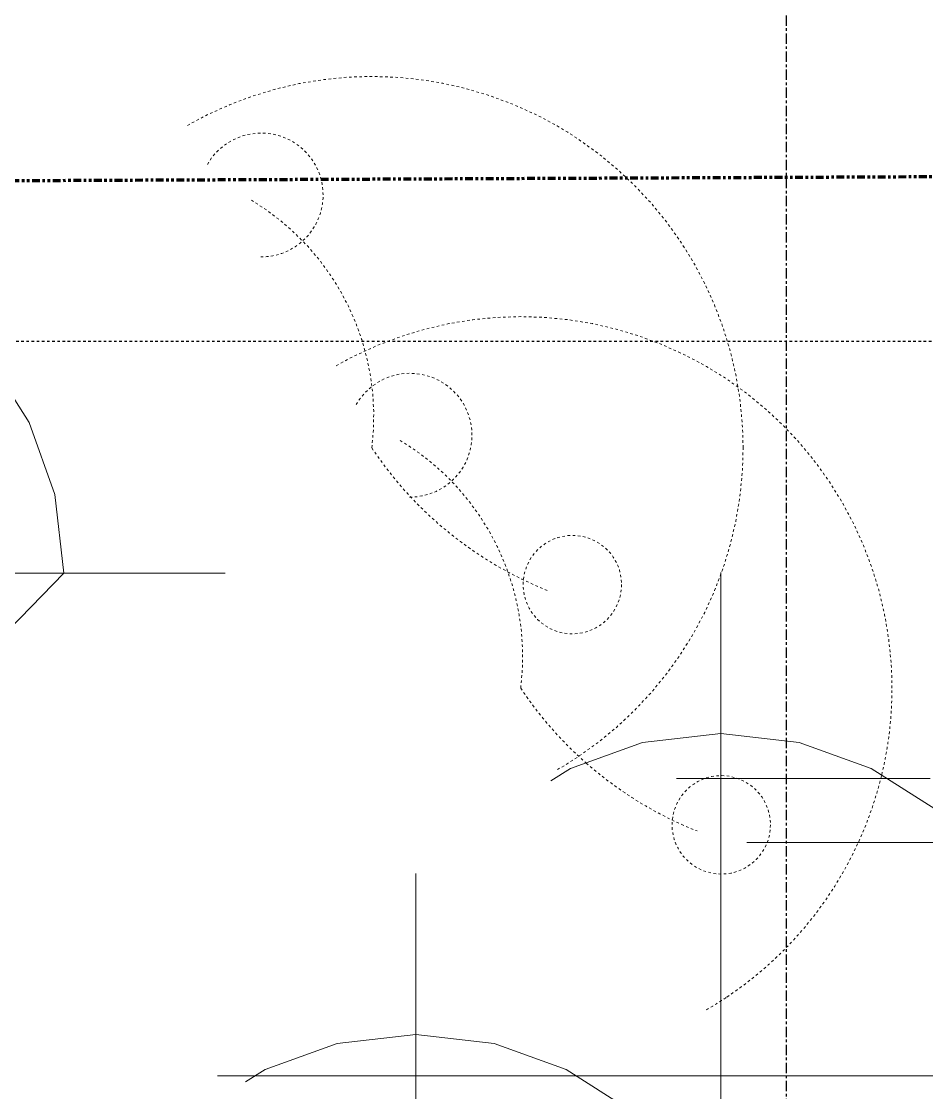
# Model space of a CAD drawing. Header units: inches. Extents: x 9391 to 11530, y 1186 to 2858.
# Drawn here: x 11243.1 to 11287, y 2662.3 to 2714.2 of the extents above; entities that cross this region are included whole.
import ezdxf

# ---------------------------------------------------------------- set-up
doc = ezdxf.new("R2010")
doc.units = ezdxf.units.IN
doc.header["$MEASUREMENT"] = 0
for name, pattern in [('Aligning Line 1_8_', [0.25, 0.125, -0.125]), ('Dash', [0.25, 0.125, -0.125]), ('Double Dash 3_8_', [1, 0.375, -0.125, 0.125, -0.125, 0.125, -0.125]), ('Grid Line 1_2_', [0.875, 0.5, -0.125, 0.125, -0.125])]:
    doc.linetypes.add(name, pattern=pattern)
for name, color, linetype, lineweight in [('A-DETL-GENF-1', 254, 'Continuous', 9), ('A-DETL-GENF-2', 253, 'Continuous', 9), ('A-DETL-GENF-3', 9, 'Continuous', 9), ('A-DETL-GENF-HDLN', 1, 'Dash', 9), ('C-PROP-LINE', 91, 'Double Dash 3_8_', 211), ('G-ANNO-SYMB', 111, 'Aligning Line 1_8_', 30), ('S-GRID-1', 1, 'Grid Line 1_2_', 30)]:
    doc.layers.add(name, color=color, linetype=linetype, lineweight=lineweight)

# ---------------------------------------------------------------- blocks, each defined once
blk = doc.blocks.new('lupin 26755 - lupin 26755-V103-FLOOR PLAN - ROOF')
at = {"layer": 'A-DETL-GENF-HDLN'}
blk.add_circle((9.724, -6.624), 2.385, dxfattribs=at)
for centre, radius, start, end in [((0, 0), 18, 0, 119.9912), ((-5.363, 12.255), 3, 0, 150.6146), ((-12.131, 1.52), 12.226, 352.8605, 59.0245), ((-5.363, 12.255), 3, 269.5185, 0), ((15.364, 10.234), 18.46, 213.6663, 228.6979), ((0, 0), 18, 346.5254, 0), ((15.364, 10.234), 18.46, 228.6979, 248.3337), ((0, 0), 18, 303.75, 346.5254), ((0, 0), 18, 299.9928, 303.7013)]:
    blk.add_arc(centre, radius, start, end, dxfattribs=at)
blk = doc.blocks.new('lupin 26755 - lupin 26755-V106-FLOOR PLAN - ROOF')
at = {"layer": 'A-DETL-GENF-HDLN'}
blk.add_circle((9.724, -6.624), 2.385, dxfattribs=at)
for centre, radius, start, end in [((0, 0), 18, 0, 120.147), ((-5.363, 12.255), 3, 0, 150.6145), ((-12.131, 1.52), 12.226, 352.8605, 59.0245), ((-5.363, 12.255), 3, 269.5186, 0), ((15.364, 10.234), 18.46, 213.6663, 248.3337), ((0, 0), 18, 299.9928, 0)]:
    blk.add_arc(centre, radius, start, end, dxfattribs=at)
blk = doc.blocks.new('magnolia 26756 - magnolia 26756-V109-FLOOR PLAN - ROOF')
at = {"layer": 'A-DETL-GENF-1'}
for p, q in [((0, 24.236), (0, 24.398)), ((0, 24.398), (0, 24.171)), ((0, 23.863), (0, 24.236)), ((0, 24.171), (0, 23.955)), ((0, 23.199), (0, 24.132)), ((0, 24.132), (0, 23.983)), ((0, 23.983), (0, 22.031)), ((0, 23.955), (0, 22.932)), ((0, 22.678), (0, 23.863)), ((0, 23.416), (0, 23.437)), ((0, 23.437), (0, 23.199)), ((0, 23.332), (0, 23.416)), ((0, 22.985), (0, 23.332)), ((0, 22.932), (0, 23.018)), ((0, 23.018), (0, 22.948)), ((0, 22.575), (0, 22.985)), ((0, 22.948), (0, 22.798)), ((0, 22.798), (0, 21.187)), ((0, 20.532), (0, 22.678)), ((0, 21.704), (0, 22.575)), ((0, 22.455), (0, 22.539)), ((0, 22.539), (0, 22.532)), ((0, 22.532), (0, 22.369)), ((0, 21.997), (0, 22.455)), ((0, 22.369), (0, 20.735)), ((0, 22.031), (0, 21.865)), ((0, 21.891), (0, 21.997)), ((0, 21.865), (0, 21.891)), ((0, 21), (0, 21.704)), ((0, 21.597), (0, 21.599)), ((0, 21.599), (0, 21.298)), ((0, 21.546), (0, 21.597)), ((0, 21.428), (0, 21.546)), ((0, 20.399), (0, 21.428)), ((0, 21.227), (0, 21.332)), ((0, 21.332), (0, 20.658)), ((0, 21.298), (0, 21.227)), ((0, 21.187), (0, 20.695)), ((0, 19.999), (0, 21.065)), ((0, 21.065), (0, 20.91)), ((0, 20.979), (0, 21.001)), ((0, 21.001), (0, 20.865)), ((0, 20.799), (0, 21)), ((0, 20.84), (0, 20.979)), ((0, 20.91), (0, 20.697)), ((0, 17.433), (0, 20.865)), ((0, 19.965), (0, 20.84)), ((0, 20.71), (0, 20.799)), ((0, 20.735), (0, 19.999)), ((0, 20.5), (0, 20.71)), ((0, 20.697), (0, 20.431)), ((0, 20.695), (0, 20.279)), ((0, 20.658), (0, 20.466)), ((0, 20.442), (0, 20.532)), ((0, 20.202), (0, 20.5)), ((0, 20.466), (0, 20.239)), ((0, 20.376), (0, 20.442)), ((0, 20.431), (0, 18.932)), ((0, 20.076), (0, 20.399)), ((0, 20.131), (0, 20.376)), ((0, 20.279), (0, 19.97)), ((0, 20.239), (0, 19.965)), ((0, 19.844), (0, 20.202)), ((0, 19.968), (0, 20.131)), ((0, 19.377), (0, 20.076)), ((0, 19.97), (0, 19.697)), ((0, 19.732), (0, 19.968)), ((0, 19.46), (0, 19.844)), ((0, 19.561), (0, 19.732)), ((0, 19.697), (0, 19.564)), ((0, 19.564), (0, 19.414)), ((0, 19.472), (0, 19.561)), ((0, 18.932), (0, 19.472)), ((0, 19.079), (0, 19.46)), ((0, 19.414), (0, 19.12)), ((0, 18.566), (0, 19.377)), ((0, 19.12), (0, 19.006)), ((0, 18.732), (0, 19.079)), ((0, 19.006), (0, 18.932)), ((0, 18.932), (0, 18.746)), ((0, 18.746), (0, 18.581)), ((0, 17.949), (0, 18.732)), ((0, 18.581), (0, 18.056)), ((0, 17.599), (0, 18.566)), ((0, 18.056), (0, 17.821)), ((0, 17.318), (0, 17.949)), ((0, 17.821), (0, 17.532)), ((0, 17.567), (0, 17.599)), ((0, 17.599), (0, 17.567)), ((0, 17.568), (0, 17.599)), ((0, 17.548), (0, 17.568)), ((0, 16.947), (0, 17.567)), ((0, 17.567), (0, 17.546)), ((0, 17.537), (0, 17.548)), ((0, 17.546), (0, 17.536)), ((0, 17.536), (0, 17.537)), ((0, 17.532), (0, 17.502)), ((0, 17.502), (0, 17.449)), ((0, 17.449), (0, 17.376)), ((0, 17.433), (0, 16.799)), ((0, 17.376), (0, 17.283)), ((0, 16.775), (0, 17.318)), ((0, 17.283), (0, 17.171)), ((0, 17.027), (0, 17.199)), ((0, 17.199), (0, 13.732)), ((0, 17.171), (0, 16.899)), ((0, 16.595), (0, 17.027)), ((0, 16.868), (0, 16.947)), ((0, 16.899), (0, 16.868)), ((0, 16.799), (0, 16.662)), ((0, 16.255), (0, 16.775)), ((0, 16.662), (0, 16.546)), ((0, 16.506), (0, 16.655)), ((0, 16.655), (0, 16.552)), ((-7.292, 14.902), (-3.801, 16.151)), ((-3.801, 16.151), (0, 16.589)), ((0, 16.538), (0, 16.595)), ((0, 16.589), (3.801, 16.151)), ((0, 16.552), (0, 16.538)), ((0, 16.546), (0, 16.462)), ((0, 16.431), (0, 16.506)), ((0, 16.462), (0, 16.42)), ((0, 16.42), (0, 16.431)), ((0, 15.695), (0, 16.255)), ((3.801, 16.151), (7.292, 14.902)), ((0, 15.81), (0, 15.932)), ((0, 15.932), (0, 14.932)), ((0, 15.567), (0, 15.81)), ((0, 15.031), (0, 15.695)), ((0, 15.518), (0, 15.599)), ((0, 15.599), (0, 14.948)), ((0, 15.239), (0, 15.567)), ((0, 14.568), (0, 15.518)), ((0, 13.796), (0, 15.239)), ((-8.25, 14.292), (-7.292, 14.902)), ((0, 14.199), (0, 15.031)), ((0, 14.948), (0, 14.474)), ((0, 14.932), (0, 13.199)), ((0, 14.744), (0, 14.82)), ((0, 14.82), (0, 14.806)), ((0, 14.806), (0, 14.725)), ((0, 14.121), (0, 14.744)), ((0, 14.725), (0, 14.199)), ((0, 14.202), (0, 14.568)), ((7.292, 14.902), (10.372, 12.942)), ((0, 14.474), (0, 13.115)), ((0, 13.199), (0, 14.266)), ((0, 14.266), (0, 13.824)), ((0, 13.905), (0, 14.202)), ((0, 11.923), (0, 14.121)), ((0, 13.732), (0, 13.905)), ((0, 13.824), (0, 13.671)), ((0, 13.466), (0, 13.796))]:
    blk.add_line(p, q, dxfattribs=at)
blk = doc.blocks.new('magnolia 26756 - magnolia 26756-V111-FLOOR PLAN - ROOF')
at = {"layer": 'A-DETL-GENF-1'}
for p, q in [((-17.433, 0), (-20.865, 0)), ((-17.433, 0), (-16.799, 0)), ((-16.595, 0), (-17.027, 0)), ((-16.799, 0), (-16.662, 0)), ((-16.662, 0), (-16.546, 0)), ((-16.506, 0), (-16.655, 0)), ((-16.655, 0), (-16.552, 0)), ((-16.538, 0), (-16.595, 0)), ((-16.552, 0), (-16.538, 0)), ((-16.546, 0), (-16.462, 0)), ((-16.431, 0), (-16.506, 0)), ((-16.462, 0), (-16.42, 0)), ((-16.42, 0), (-16.431, 0)), ((-15.81, 0), (-15.932, 0)), ((-15.932, 0), (-14.932, 0)), ((-15.567, 0), (-15.81, 0)), ((-24.236, 0), (-24.398, 0)), ((-24.398, 0), (-24.171, 0)), ((-23.863, 0), (-24.236, 0)), ((-24.171, 0), (-23.955, 0)), ((-23.199, 0), (-24.132, 0)), ((-24.132, 0), (-23.983, 0)), ((-23.983, 0), (-22.031, 0)), ((-23.955, 0), (-22.932, 0)), ((-22.678, 0), (-23.863, 0)), ((-23.416, 0), (-23.437, 0)), ((-23.437, 0), (-23.199, 0)), ((-23.332, 0), (-23.416, 0)), ((-22.985, 0), (-23.332, 0)), ((-22.932, 0), (-23.018, 0)), ((-23.018, 0), (-22.948, 0)), ((-22.575, 0), (-22.985, 0)), ((-22.948, 0), (-22.798, 0)), ((-22.798, 0), (-21.187, 0)), ((-20.532, 0), (-22.678, 0)), ((-21.704, 0), (-22.575, 0)), ((-22.455, 0), (-22.539, 0)), ((-22.539, 0), (-22.532, 0)), ((-22.532, 0), (-22.369, 0)), ((-21.997, 0), (-22.455, 0)), ((-22.369, 0), (-20.735, 0)), ((-22.031, 0), (-21.865, 0)), ((-21.891, 0), (-21.997, 0)), ((-21.865, 0), (-21.891, 0)), ((-21, 0), (-21.704, 0)), ((-21.597, 0), (-21.599, 0)), ((-21.599, 0), (-21.298, 0)), ((-21.546, 0), (-21.597, 0)), ((-21.428, 0), (-21.546, 0)), ((-20.399, 0), (-21.428, 0)), ((-21.227, 0), (-21.332, 0)), ((-21.332, 0), (-20.658, 0)), ((-21.298, 0), (-21.227, 0)), ((-21.187, 0), (-20.695, 0)), ((-19.999, 0), (-21.065, 0)), ((-21.065, 0), (-20.91, 0)), ((-20.979, 0), (-21.001, 0)), ((-21.001, 0), (-20.865, 0)), ((-20.799, 0), (-21, 0)), ((-20.84, 0), (-20.979, 0)), ((-20.91, 0), (-20.697, 0)), ((-19.965, 0), (-20.84, 0)), ((-20.71, 0), (-20.799, 0)), ((-20.735, 0), (-19.999, 0)), ((-20.5, 0), (-20.71, 0)), ((-20.697, 0), (-20.431, 0)), ((-20.695, 0), (-20.279, 0)), ((-20.658, 0), (-20.466, 0)), ((-20.442, 0), (-20.532, 0)), ((-20.202, 0), (-20.5, 0)), ((-20.466, 0), (-20.239, 0)), ((-20.376, 0), (-20.442, 0)), ((-20.431, 0), (-18.932, 0)), ((-20.076, 0), (-20.399, 0)), ((-20.131, 0), (-20.376, 0)), ((-20.279, 0), (-19.97, 0)), ((-20.239, 0), (-19.965, 0)), ((-19.844, 0), (-20.202, 0)), ((-19.968, 0), (-20.131, 0)), ((-19.377, 0), (-20.076, 0)), ((-19.97, 0), (-19.697, 0)), ((-19.732, 0), (-19.968, 0)), ((-19.46, 0), (-19.844, 0)), ((-19.561, 0), (-19.732, 0)), ((-19.697, 0), (-19.564, 0)), ((-19.564, 0), (-19.414, 0)), ((-19.472, 0), (-19.561, 0)), ((-18.932, 0), (-19.472, 0)), ((-19.079, 0), (-19.46, 0)), ((-19.414, 0), (-19.12, 0)), ((-18.566, 0), (-19.377, 0)), ((-19.12, 0), (-19.006, 0)), ((-18.732, 0), (-19.079, 0)), ((-19.006, 0), (-18.932, 0)), ((-18.932, 0), (-18.746, 0)), ((-18.746, 0), (-18.581, 0)), ((-17.949, 0), (-18.732, 0)), ((-18.581, 0), (-18.056, 0)), ((-17.599, 0), (-18.566, 0)), ((-18.056, 0), (-17.821, 0)), ((-17.318, 0), (-17.949, 0)), ((-17.821, 0), (-17.532, 0)), ((-17.567, 0), (-17.599, 0)), ((-17.599, 0), (-17.567, 0)), ((-17.568, 0), (-17.599, 0)), ((-17.548, 0), (-17.568, 0)), ((-16.947, 0), (-17.567, 0)), ((-17.567, 0), (-17.546, 0)), ((-17.537, 0), (-17.548, 0)), ((-17.546, 0), (-17.536, 0)), ((-17.536, 0), (-17.537, 0)), ((-17.532, 0), (-17.502, 0)), ((-17.502, 0), (-17.449, 0)), ((-17.449, 0), (-17.376, 0)), ((-17.376, 0), (-17.283, 0)), ((-16.775, 0), (-17.318, 0)), ((-17.283, 0), (-17.171, 0)), ((-17.027, 0), (-17.199, 0)), ((-17.199, 0), (-13.732, 0)), ((-17.171, 0), (-16.899, 0)), ((-16.868, 0), (-16.947, 0)), ((-16.899, 0), (-16.868, 0)), ((-16.255, 0), (-16.775, 0)), ((-15.898, 0), (-16.255, 0))]:
    blk.add_line(p, q, dxfattribs=at)
at = {"layer": 'A-DETL-GENF-3'}
for p, q in [((-15.695, 0), (-15.898, 0)), ((-15.031, 0), (-15.695, 0))]:
    blk.add_line(p, q, dxfattribs=at)
blk = doc.blocks.new('magnolia 26756 - magnolia 26756-V113-FLOOR PLAN - ROOF')
at = {"layer": 'A-DETL-GENF-1'}
for p, q in [((0, 24.236), (0, 24.398)), ((0, 24.398), (0, 24.171)), ((0, 23.863), (0, 24.236)), ((0, 24.171), (0, 23.955)), ((0, 23.199), (0, 24.132)), ((0, 24.132), (0, 23.983)), ((0, 23.983), (0, 22.031)), ((0, 23.955), (0, 22.932)), ((0, 22.678), (0, 23.863)), ((0, 23.416), (0, 23.437)), ((0, 23.437), (0, 23.199)), ((0, 23.332), (0, 23.416)), ((0, 22.985), (0, 23.332)), ((0, 22.932), (0, 23.018)), ((0, 23.018), (0, 22.948)), ((0, 22.575), (0, 22.985)), ((0, 22.948), (0, 22.798)), ((0, 22.798), (0, 21.187)), ((0, 20.532), (0, 22.678)), ((0, 21.704), (0, 22.575)), ((0, 22.455), (0, 22.539)), ((0, 22.539), (0, 22.532)), ((0, 22.532), (0, 22.369)), ((0, 21.997), (0, 22.455)), ((0, 22.369), (0, 20.735)), ((0, 22.031), (0, 21.865)), ((0, 21.891), (0, 21.997)), ((0, 21.865), (0, 21.891)), ((0, 21), (0, 21.704)), ((0, 21.597), (0, 21.599)), ((0, 21.599), (0, 21.298)), ((0, 21.546), (0, 21.597)), ((0, 21.428), (0, 21.546)), ((0, 20.399), (0, 21.428)), ((0, 21.227), (0, 21.332)), ((0, 21.332), (0, 20.658)), ((0, 21.298), (0, 21.227)), ((0, 21.187), (0, 20.695)), ((0, 19.999), (0, 21.065)), ((0, 21.065), (0, 20.91)), ((0, 20.979), (0, 21.001)), ((0, 21.001), (0, 20.865)), ((0, 20.799), (0, 21)), ((0, 20.84), (0, 20.979)), ((0, 20.91), (0, 20.697)), ((0, 17.433), (0, 20.865)), ((0, 19.965), (0, 20.84)), ((0, 20.71), (0, 20.799)), ((0, 20.735), (0, 19.999)), ((0, 20.5), (0, 20.71)), ((0, 20.697), (0, 20.431)), ((0, 20.695), (0, 20.279)), ((0, 20.658), (0, 20.466)), ((0, 20.442), (0, 20.532)), ((0, 20.202), (0, 20.5)), ((0, 20.466), (0, 20.239)), ((0, 20.376), (0, 20.442)), ((0, 20.431), (0, 18.932)), ((0, 20.076), (0, 20.399)), ((0, 20.131), (0, 20.376)), ((0, 20.279), (0, 19.97)), ((0, 20.239), (0, 19.965)), ((0, 19.844), (0, 20.202)), ((0, 19.968), (0, 20.131)), ((0, 19.377), (0, 20.076)), ((0, 19.97), (0, 19.697)), ((0, 19.732), (0, 19.968)), ((0, 19.46), (0, 19.844)), ((0, 19.561), (0, 19.732)), ((0, 19.697), (0, 19.564)), ((0, 19.564), (0, 19.414)), ((0, 19.472), (0, 19.561)), ((0, 18.932), (0, 19.472)), ((0, 19.079), (0, 19.46)), ((0, 19.414), (0, 19.12)), ((0, 18.566), (0, 19.377)), ((0, 19.12), (0, 19.006)), ((0, 18.732), (0, 19.079)), ((0, 19.006), (0, 18.932)), ((0, 18.932), (0, 18.746)), ((0, 18.746), (0, 18.581)), ((0, 17.949), (0, 18.732)), ((0, 18.581), (0, 18.056)), ((0, 17.599), (0, 18.566)), ((0, 18.056), (0, 17.821)), ((0, 17.318), (0, 17.949)), ((0, 17.821), (0, 17.532)), ((0, 17.567), (0, 17.599)), ((0, 17.599), (0, 17.567)), ((0, 17.568), (0, 17.599)), ((0, 17.548), (0, 17.568)), ((0, 16.947), (0, 17.567)), ((0, 17.567), (0, 17.546)), ((0, 17.537), (0, 17.548)), ((0, 17.546), (0, 17.536)), ((0, 17.536), (0, 17.537)), ((0, 17.532), (0, 17.502)), ((0, 17.502), (0, 17.449)), ((0, 17.449), (0, 17.376)), ((0, 17.433), (0, 16.799)), ((0, 17.376), (0, 17.283)), ((0, 16.775), (0, 17.318)), ((0, 17.283), (0, 17.171)), ((0, 17.027), (0, 17.199)), ((0, 17.199), (0, 13.732)), ((0, 17.171), (0, 16.899)), ((0, 16.595), (0, 17.027)), ((0, 16.868), (0, 16.947)), ((0, 16.899), (0, 16.868)), ((0, 16.799), (0, 16.662)), ((0, 16.255), (0, 16.775)), ((0, 16.662), (0, 16.546)), ((0, 16.506), (0, 16.655)), ((0, 16.655), (0, 16.552)), ((-7.292, 14.902), (-3.801, 16.151)), ((-3.801, 16.151), (0, 16.589)), ((0, 16.538), (0, 16.595)), ((0, 16.589), (3.801, 16.151)), ((0, 16.552), (0, 16.538)), ((0, 16.546), (0, 16.462)), ((0, 16.431), (0, 16.506)), ((0, 16.462), (0, 16.42)), ((0, 16.42), (0, 16.431)), ((0, 15.695), (0, 16.255)), ((3.801, 16.151), (7.292, 14.902)), ((0, 15.81), (0, 15.932)), ((0, 15.932), (0, 14.932)), ((0, 15.567), (0, 15.81)), ((0, 15.031), (0, 15.695)), ((0, 15.518), (0, 15.599)), ((0, 15.599), (0, 14.948)), ((0, 15.239), (0, 15.567)), ((0, 14.568), (0, 15.518)), ((0, 13.796), (0, 15.239)), ((-8.25, 14.292), (-7.292, 14.902)), ((0, 14.199), (0, 15.031)), ((0, 14.948), (0, 14.474)), ((0, 14.932), (0, 13.199)), ((0, 14.744), (0, 14.82)), ((0, 14.82), (0, 14.806)), ((0, 14.806), (0, 14.725)), ((0, 14.121), (0, 14.744)), ((0, 14.725), (0, 14.199)), ((0, 14.202), (0, 14.568)), ((7.292, 14.902), (10.372, 12.942)), ((0, 14.474), (0, 13.115)), ((0, 13.199), (0, 14.266)), ((0, 14.266), (0, 13.824)), ((0, 13.905), (0, 14.202)), ((0, 11.923), (0, 14.121)), ((0, 13.732), (0, 13.905)), ((0, 13.824), (0, 13.671)), ((0, 13.466), (0, 13.796)), ((0, 13.671), (0, 13.545)), ((0, 13.545), (0, 13.199)), ((0, 13.054), (0, 13.466)), ((0, 13.199), (0, 12.304)), ((0, 13.115), (0, 12.599)), ((0, 12.942), (0, 13.054)), ((0, 12.864), (0, 12.942)), ((0, 12.599), (0, 12.864)), ((0, 12.304), (0, 12.095)), ((0, 12.095), (0, 11.97)), ((0, 11.953), (0, 12.066)), ((0, 12.066), (0, 11.691)), ((0, 11.97), (0, 11.953)), ((0, 11.4), (0, 11.923)), ((0, 11.691), (0, 11.351)), ((0, 10.869), (0, 11.4)), ((0, 11.351), (0, 10.417)), ((0, 0), (0, 10.933)), ((0, 10.933), (0, 10.847)), ((0, 10.814), (0, 10.869)), ((0, 10.847), (0, 10.791)), ((0, 10.776), (0, 10.814)), ((0, 10.791), (0, 10.762)), ((0, 10.758), (0, 10.776)), ((0, 10.762), (0, 10.758)), ((0, 10.417), (0, 10.09)), ((0, 10.09), (0, 9.733)), ((0, 9.733), (0, 9.283)), ((0, 9.283), (0, 9.122)), ((0, 9.122), (0, 8.999)), ((0, 8.999), (0, 8.907)), ((0, 8.907), (0, 8.799)), ((0, 8.799), (0, 8.585)), ((0, 8.585), (0, 8.333)), ((0, 8.333), (0, 8.057)), ((0, 8.057), (0, 7.775)), ((0, 7.775), (0, 7.5)), ((0, 7.5), (0, 7.247)), ((0, 7.247), (0, 7.033)), ((0, 7.033), (0, 6.281)), ((0, 6.281), (0, 5.713)), ((0, 5.713), (0, 5.443)), ((0, 5.2), (0, 5.479)), ((0, 5.479), (0, 5.462)), ((0, 5.462), (0, 5.384)), ((0, 5.443), (0, 5.2)), ((0, 5.384), (0, 5.033)), ((0, 5.033), (0, 4.537)), ((0, 4.537), (0, 4.077)), ((0, 4.077), (0, 3.662)), ((0, 3.662), (0, 3.304)), ((0, 3.304), (0, 3.012)), ((0, 3.012), (0, 2.796)), ((0, 2.796), (0, 2.666)), ((0, 2.666), (0, 1.882)), ((0, 2.466), (0, 2.584)), ((0, 2.584), (0, 2.516)), ((0, 2.516), (0, 2.362)), ((0, 2.41), (0, 2.466)), ((0, 2.287), (0, 2.41)), ((0, 2.362), (0, 2.1)), ((0, 2.09), (0, 2.287)), ((0, 2.1), (0, 1.726)), ((0, 0.432), (0, 2.09)), ((0, 1.882), (0, 1.251)), ((0, 1.726), (0, 1.471)), ((0, 1.471), (0, 1.304)), ((0, 1.304), (0, 1.196)), ((0, 1.035), (0, 1.267)), ((0, 1.267), (0, 0.495)), ((0, 1.251), (0, 1.067)), ((0, 1.196), (0, 0.933)), ((0, 1.067), (0, 1.086)), ((0, 1.086), (0, 1.044)), ((0, 1.044), (0, 0.979)), ((0, 0.936), (0, 1.035)), ((0, 0.979), (0, 0.93)), ((0, 0.93), (0, 0.936)), ((0, 0.933), (0, 0.102)), ((-17.433, 0), (-20.865, 0)), ((-17.433, 0), (-16.799, 0)), ((-16.595, 0), (-17.027, 0)), ((-16.799, 0), (-16.662, 0)), ((-16.662, 0), (-16.546, 0)), ((-16.506, 0), (-16.655, 0)), ((-16.655, 0), (-16.552, 0)), ((-16.538, 0), (-16.595, 0)), ((-16.552, 0), (-16.538, 0)), ((-16.546, 0), (-16.462, 0)), ((-16.431, 0), (-16.506, 0)), ((-16.462, 0), (-16.42, 0)), ((-16.42, 0), (-16.431, 0)), ((-15.81, 0), (-15.932, 0)), ((-15.932, 0), (-14.932, 0)), ((-15.567, 0), (-15.81, 0)), ((-15.239, 0), (-15.567, 0)), ((-13.796, 0), (-15.239, 0)), ((-14.932, 0), (-13.199, 0)), ((-13.199, 0), (-14.266, 0)), ((-14.266, 0), (-13.824, 0)), ((-13.824, 0), (-13.671, 0)), ((-13.466, 0), (-13.796, 0)), ((-13.671, 0), (-13.545, 0)), ((-13.545, 0), (-13.199, 0)), ((-13.199, 0), (-12.304, 0)), ((-12.304, 0), (-12.095, 0)), ((-12.095, 0), (-11.97, 0)), ((-11.97, 0), (-11.953, 0)), ((-5.2, 0), (-5.479, 0)), ((-5.479, 0), (-5.462, 0)), ((-5.462, 0), (-5.384, 0)), ((-5.384, 0), (-5.033, 0)), ((-5.033, 0), (-4.537, 0)), ((-4.537, 0), (-4.077, 0)), ((-4.077, 0), (-3.662, 0)), ((-3.662, 0), (-3.304, 0)), ((-3.304, 0), (-3.012, 0)), ((-2.466, 0), (-2.584, 0)), ((-2.584, 0), (-2.516, 0)), ((-2.516, 0), (-2.362, 0)), ((-2.362, 0), (-2.1, 0)), ((-2.1, 0), (-1.726, 0)), ((-1.726, 0), (-1.471, 0)), ((-1.471, 0), (-1.304, 0)), ((-1.304, 0), (-1.196, 0)), ((-1.196, 0), (-0.933, 0)), ((-0.933, 0), (-0.103, 0)), ((-0.103, 0), (2.133, 0)), ((0, 0.495), (0, 0.424)), ((0, 0.406), (0, 0.432)), ((0, 0.424), (0, 0.406)), ((0, 0.102), (0, -2.133)), ((1.825, 0), (1.78, 0)), ((1.78, 0), (1.788, 0)), ((1.788, 0), (1.867, 0)), ((2.076, 0), (1.825, 0)), ((1.867, 0), (4.463, 0)), ((2.133, 0), (2.076, 0)), ((4.463, 0), (6.666, 0)), ((4.842, 0), (4.632, 0)), ((4.632, 0), (4.644, 0)), ((4.644, 0), (5.23, 0)), ((6.666, 0), (4.842, 0)), ((5.23, 0), (6.019, 0)), ((6.019, 0), (7.6, 0)), ((7.404, 0), (7.2, 0)), ((7.2, 0), (7.842, 0)), ((7.87, 0), (7.404, 0)), ((7.6, 0), (7.794, 0)), ((7.794, 0), (7.947, 0)), ((7.842, 0), (8.497, 0)), ((8.24, 0), (7.87, 0)), ((7.947, 0), (8.199, 0)), ((8.199, 0), (8.362, 0)), ((8.723, 0), (8.24, 0)), ((8.45, 0), (8.266, 0)), ((8.266, 0), (9.94, 0)), ((8.362, 0), (8.45, 0)), ((8.497, 0), (9.149, 0)), ((9.333, 0), (8.723, 0)), ((9.149, 0), (10.391, 0)), ((9.477, 0), (9.333, 0)), ((9.679, 0), (9.477, 0)), ((10.48, 0), (9.679, 0)), ((9.94, 0), (10.249, 0)), ((-24.236, 0), (-24.398, 0)), ((-24.398, 0), (-24.171, 0)), ((-23.863, 0), (-24.236, 0)), ((-24.171, 0), (-23.955, 0)), ((-23.199, 0), (-24.132, 0)), ((-24.132, 0), (-23.983, 0)), ((-23.983, 0), (-22.031, 0)), ((-23.955, 0), (-22.932, 0)), ((-22.678, 0), (-23.863, 0)), ((-23.416, 0), (-23.437, 0)), ((-23.437, 0), (-23.199, 0)), ((-23.332, 0), (-23.416, 0)), ((-22.985, 0), (-23.332, 0)), ((-22.932, 0), (-23.018, 0)), ((-23.018, 0), (-22.948, 0)), ((-22.575, 0), (-22.985, 0)), ((-22.948, 0), (-22.798, 0)), ((-22.798, 0), (-21.187, 0)), ((-20.532, 0), (-22.678, 0)), ((-21.704, 0), (-22.575, 0)), ((-22.455, 0), (-22.539, 0)), ((-22.539, 0), (-22.532, 0)), ((-22.532, 0), (-22.369, 0)), ((-21.997, 0), (-22.455, 0)), ((-22.369, 0), (-20.735, 0)), ((-22.031, 0), (-21.865, 0)), ((-21.891, 0), (-21.997, 0)), ((-21.865, 0), (-21.891, 0)), ((-21, 0), (-21.704, 0)), ((-21.597, 0), (-21.599, 0)), ((-21.599, 0), (-21.298, 0)), ((-21.546, 0), (-21.597, 0)), ((-21.428, 0), (-21.546, 0)), ((-20.399, 0), (-21.428, 0)), ((-21.227, 0), (-21.332, 0)), ((-21.332, 0), (-20.658, 0)), ((-21.298, 0), (-21.227, 0)), ((-21.187, 0), (-20.695, 0)), ((-19.999, 0), (-21.065, 0)), ((-21.065, 0), (-20.91, 0)), ((-20.979, 0), (-21.001, 0)), ((-21.001, 0), (-20.865, 0)), ((-20.799, 0), (-21, 0)), ((-20.84, 0), (-20.979, 0)), ((-20.91, 0), (-20.697, 0)), ((-19.965, 0), (-20.84, 0)), ((-20.71, 0), (-20.799, 0)), ((-20.735, 0), (-19.999, 0)), ((-20.5, 0), (-20.71, 0)), ((-20.697, 0), (-20.431, 0)), ((-20.695, 0), (-20.279, 0)), ((-20.658, 0), (-20.466, 0)), ((-20.442, 0), (-20.532, 0)), ((-20.202, 0), (-20.5, 0)), ((-20.466, 0), (-20.239, 0)), ((-20.376, 0), (-20.442, 0)), ((-20.431, 0), (-18.932, 0)), ((-20.076, 0), (-20.399, 0)), ((-20.131, 0), (-20.376, 0)), ((-20.279, 0), (-19.97, 0)), ((-20.239, 0), (-19.965, 0)), ((-19.844, 0), (-20.202, 0)), ((-19.968, 0), (-20.131, 0)), ((-19.377, 0), (-20.076, 0)), ((-19.97, 0), (-19.697, 0)), ((-19.732, 0), (-19.968, 0)), ((-19.46, 0), (-19.844, 0)), ((-19.561, 0), (-19.732, 0)), ((-19.697, 0), (-19.564, 0)), ((-19.564, 0), (-19.414, 0)), ((-19.472, 0), (-19.561, 0)), ((-18.932, 0), (-19.472, 0)), ((-19.079, 0), (-19.46, 0)), ((-19.414, 0), (-19.12, 0)), ((-18.566, 0), (-19.377, 0)), ((-19.12, 0), (-19.006, 0)), ((-18.732, 0), (-19.079, 0)), ((-19.006, 0), (-18.932, 0)), ((-18.932, 0), (-18.746, 0)), ((-18.746, 0), (-18.581, 0)), ((-17.949, 0), (-18.732, 0)), ((-18.581, 0), (-18.056, 0)), ((-17.599, 0), (-18.566, 0)), ((-18.056, 0), (-17.821, 0)), ((-17.318, 0), (-17.949, 0)), ((-17.821, 0), (-17.532, 0)), ((-17.567, 0), (-17.599, 0)), ((-17.599, 0), (-17.567, 0)), ((-17.568, 0), (-17.599, 0)), ((-17.548, 0), (-17.568, 0)), ((-16.947, 0), (-17.567, 0)), ((-17.567, 0), (-17.546, 0)), ((-17.537, 0), (-17.548, 0)), ((-17.546, 0), (-17.536, 0)), ((-17.536, 0), (-17.537, 0)), ((-17.532, 0), (-17.502, 0)), ((-17.502, 0), (-17.449, 0)), ((-17.449, 0), (-17.376, 0)), ((-17.376, 0), (-17.283, 0)), ((-16.775, 0), (-17.318, 0)), ((-17.283, 0), (-17.171, 0)), ((-17.027, 0), (-17.199, 0)), ((-17.199, 0), (-13.732, 0)), ((-17.171, 0), (-16.899, 0)), ((-16.868, 0), (-16.947, 0)), ((-16.899, 0), (-16.868, 0)), ((-16.255, 0), (-16.775, 0)), ((-15.695, 0), (-16.255, 0)), ((-15.031, 0), (-15.695, 0)), ((-15.518, 0), (-15.599, 0)), ((-15.599, 0), (-14.948, 0)), ((-14.568, 0), (-15.518, 0)), ((-14.199, 0), (-15.031, 0)), ((-14.948, 0), (-14.474, 0)), ((-14.725, 0), (-14.199, 0)), ((-14.202, 0), (-14.568, 0)), ((-14.474, 0), (-13.115, 0)), ((-13.905, 0), (-14.202, 0)), ((-13.732, 0), (-13.905, 0)), ((-13.054, 0), (-13.466, 0)), ((-13.115, 0), (-12.599, 0)), ((-12.942, 0), (-13.054, 0)), ((-12.864, 0), (-12.942, 0)), ((-12.599, 0), (-12.864, 0)), ((-11.953, 0), (-12.066, 0)), ((-12.066, 0), (-11.691, 0)), ((-11.691, 0), (-11.351, 0)), ((-11.351, 0), (-10.417, 0)), ((-10.417, 0), (-10.09, 0)), ((-10.09, 0), (-9.733, 0)), ((-9.733, 0), (-9.283, 0)), ((-9.283, 0), (-9.122, 0)), ((-9.122, 0), (-8.999, 0)), ((-8.999, 0), (-8.907, 0)), ((-8.907, 0), (-8.799, 0)), ((-8.799, 0), (-8.585, 0)), ((-8.585, 0), (-8.333, 0)), ((-8.333, 0), (-8.057, 0)), ((-8.057, 0), (-7.775, 0)), ((-7.775, 0), (-7.5, 0)), ((-7.5, 0), (-7.247, 0)), ((-7.247, 0), (-7.033, 0)), ((-7.033, 0), (-6.281, 0)), ((-6.281, 0), (-5.713, 0)), ((-5.713, 0), (-5.443, 0)), ((-5.443, 0), (-5.2, 0)), ((-3.012, 0), (-2.796, 0)), ((-2.796, 0), (-2.666, 0)), ((-2.666, 0), (-1.882, 0)), ((-2.41, 0), (-2.466, 0)), ((-2.287, 0), (-2.41, 0)), ((-2.09, 0), (-2.287, 0)), ((-0.432, 0), (-2.09, 0)), ((-1.882, 0), (-1.251, 0)), ((-1.035, 0), (-1.267, 0)), ((-1.267, 0), (-0.495, 0)), ((-1.251, 0), (-1.067, 0)), ((-1.067, 0), (-1.086, 0)), ((-1.086, 0), (-1.044, 0)), ((-1.044, 0), (-0.979, 0)), ((-0.936, 0), (-1.035, 0)), ((-0.979, 0), (-0.93, 0)), ((-0.93, 0), (-0.936, 0)), ((-0.495, 0), (-0.424, 0)), ((-0.406, 0), (-0.432, 0)), ((-0.424, 0), (-0.406, 0)), ((6.833, 0), (0, 0)), ((7.156, 0), (6.833, 0)), ((7.553, 0), (7.156, 0)), ((7.993, 0), (7.553, 0)), ((8.443, 0), (7.993, 0)), ((8.871, 0), (8.443, 0)), ((9.245, 0), (8.871, 0)), ((9.533, 0), (9.245, 0)), ((13.536, 0), (9.533, 0))]:
    blk.add_line(p, q, dxfattribs=at)
at = {"layer": 'A-DETL-GENF-3'}
for p, q in [((-14.744, 0), (-14.82, 0)), ((-14.82, 0), (-14.806, 0)), ((-14.806, 0), (-14.725, 0)), ((-14.121, 0), (-14.744, 0)), ((-12.969, 0), (-14.121, 0))]:
    blk.add_line(p, q, dxfattribs=at)
blk = doc.blocks.new('magnolia 26756 - magnolia 26756-V115-FLOOR PLAN - ROOF')
at = {"layer": 'A-DETL-GENF-1'}
for p, q in [((12.942, 10.372), (14.902, 7.292)), ((14.902, 7.292), (16.151, 3.801)), ((16.151, 3.801), (16.589, 0)), ((14.437, 0), (14.603, 0)), ((14.603, 0), (14.77, 0)), ((14.77, 0), (14.932, 0)), ((14.932, 0), (15.161, 0)), ((15.161, 0), (15.873, 0)), ((15.873, 0), (16.71, 0)), ((16.71, 0), (17.096, 0)), ((17.096, 0), (17.416, 0)), ((17.416, 0), (17.565, 0)), ((17.445, 0), (17.422, 0)), ((17.422, 0), (17.465, 0)), ((17.732, 0), (17.445, 0)), ((17.465, 0), (17.599, 0)), ((17.565, 0), (17.671, 0)), ((17.599, 0), (17.868, 0)), ((17.671, 0), (17.705, 0)), ((17.705, 0), (17.726, 0)), ((17.726, 0), (17.732, 0)), ((17.868, 0), (18.034, 0)), ((18.034, 0), (18.131, 0)), ((18.131, 0), (18.259, 0)), ((18.259, 0), (18.36, 0)), ((18.36, 0), (18.532, 0)), ((18.532, 0), (18.961, 0)), ((18.961, 0), (19.363, 0)), ((19.363, 0), (19.701, 0)), ((19.921, 0), (19.599, 0)), ((19.599, 0), (21.356, 0)), ((19.701, 0), (19.932, 0)), ((20.019, 0), (19.921, 0)), ((19.932, 0), (20.019, 0)), ((22.013, 0), (20.465, 0)), ((21.356, 0), (21.706, 0)), ((21.706, 0), (21.954, 0)), ((21.954, 0), (22.065, 0)), ((22.065, 0), (22.013, 0)), ((16.589, 0), (11.198, -5.53)), ((12.983, 0), (14.532, 0)), ((14.166, 0), (14.614, 0)), ((14.655, 0), (14.449, 0)), ((14.666, 0), (14.457, 0)), ((14.684, 0), (14.507, 0)), ((14.532, 0), (14.642, 0)), ((14.614, 0), (14.799, 0)), ((14.642, 0), (14.692, 0)), ((14.818, 0), (14.655, 0)), ((14.84, 0), (14.666, 0)), ((14.692, 0), (14.684, 0)), ((14.799, 0), (15.038, 0)), ((14.932, 0), (14.818, 0)), ((15.183, 0), (14.84, 0)), ((15.177, 0), (14.932, 0)), ((14.932, 0), (15.832, 0)), ((15.087, 0), (14.932, 0)), ((15.038, 0), (15.183, 0)), ((15.216, 0), (15.087, 0)), ((15.651, 0), (15.177, 0)), ((15.183, 0), (15.345, 0)), ((15.319, 0), (15.183, 0)), ((15.703, 0), (15.199, 0)), ((15.199, 0), (16.958, 0)), ((15.329, 0), (15.216, 0)), ((15.466, 0), (15.319, 0)), ((15.436, 0), (15.329, 0)), ((15.345, 0), (15.443, 0)), ((15.549, 0), (15.436, 0)), ((15.443, 0), (15.603, 0)), ((17.156, 0), (15.466, 0)), ((15.832, 0), (15.549, 0)), ((16.324, 0), (15.599, 0)), ((15.599, 0), (15.645, 0)), ((15.603, 0), (15.866, 0)), ((15.649, 0), (15.64, 0)), ((15.64, 0), (15.649, 0)), ((15.645, 0), (15.649, 0)), ((15.649, 0), (15.703, 0)), ((16.432, 0), (15.651, 0)), ((15.803, 0), (15.703, 0)), ((15.703, 0), (15.832, 0)), ((15.862, 0), (15.803, 0)), ((15.832, 0), (16.066, 0)), ((15.866, 0), (15.862, 0)), ((19.399, 0), (15.932, 0)), ((15.932, 0), (16.229, 0)), ((16.066, 0), (16.384, 0)), ((16.229, 0), (17.41, 0)), ((16.307, 0), (16.266, 0)), ((16.266, 0), (16.492, 0)), ((18.039, 0), (16.307, 0)), ((16.817, 0), (16.324, 0)), ((16.384, 0), (16.762, 0)), ((16.544, 0), (16.399, 0)), ((16.399, 0), (17.601, 0)), ((16.602, 0), (16.432, 0)), ((16.492, 0), (16.666, 0)), ((16.706, 0), (16.544, 0)), ((17.429, 0), (16.602, 0)), ((16.666, 0), (16.816, 0)), ((16.885, 0), (16.706, 0)), ((16.762, 0), (18.158, 0)), ((16.816, 0), (17.014, 0)), ((16.978, 0), (16.817, 0)), ((17.503, 0), (16.885, 0)), ((16.958, 0), (17.732, 0)), ((17.083, 0), (16.978, 0)), ((17.014, 0), (17.678, 0)), ((17.36, 0), (17.083, 0)), ((17.517, 0), (17.156, 0)), ((17.865, 0), (17.36, 0)), ((17.41, 0), (17.609, 0)), ((17.599, 0), (17.429, 0)), ((17.732, 0), (17.503, 0)), ((17.526, 0), (17.507, 0)), ((17.507, 0), (17.599, 0)), ((17.73, 0), (17.517, 0)), ((17.598, 0), (17.526, 0)), ((17.965, 0), (17.598, 0)), ((17.601, 0), (17.813, 0)), ((17.609, 0), (17.732, 0)), ((17.678, 0), (17.852, 0)), ((17.732, 0), (17.73, 0)), ((17.813, 0), (17.914, 0)), ((17.852, 0), (17.965, 0)), ((17.914, 0), (17.865, 0)), ((18.424, 0), (18.039, 0)), ((18.158, 0), (18.68, 0)), ((18.653, 0), (18.424, 0)), ((18.971, 0), (18.653, 0)), ((18.68, 0), (19.215, 0)), ((19.327, 0), (18.971, 0)), ((19.163, 0), (19.065, 0)), ((19.065, 0), (19.554, 0)), ((19.334, 0), (19.163, 0)), ((19.215, 0), (19.403, 0)), ((19.671, 0), (19.327, 0)), ((19.553, 0), (19.334, 0)), ((19.893, 0), (19.399, 0)), ((19.403, 0), (19.767, 0)), ((19.739, 0), (19.465, 0)), ((19.465, 0), (19.822, 0)), ((19.794, 0), (19.553, 0)), ((19.554, 0), (19.714, 0)), ((19.953, 0), (19.671, 0)), ((19.714, 0), (20.132, 0)), ((20.044, 0), (19.739, 0)), ((19.767, 0), (19.957, 0)), ((20.032, 0), (19.794, 0)), ((19.822, 0), (20.956, 0)), ((20.132, 0), (19.893, 0)), ((20.123, 0), (19.953, 0)), ((19.957, 0), (20.265, 0)), ((20.242, 0), (20.032, 0)), ((20.265, 0), (20.044, 0)), ((20.132, 0), (20.123, 0)), ((20.203, 0), (20.132, 0)), ((21.226, 0), (20.203, 0)), ((20.865, 0), (20.242, 0)), ((20.465, 0), (21.433, 0)), ((20.9, 0), (20.865, 0)), ((20.978, 0), (20.9, 0)), ((20.956, 0), (21.137, 0)), ((21.311, 0), (20.978, 0)), ((21.137, 0), (21.265, 0)), ((21.339, 0), (21.226, 0)), ((21.265, 0), (21.339, 0)), ((21.405, 0), (21.311, 0)), ((21.465, 0), (21.405, 0)), ((21.433, 0), (21.63, 0)), ((21.479, 0), (21.465, 0)), ((21.465, 0), (21.604, 0)), ((21.8, 0), (21.465, 0)), ((21.516, 0), (21.479, 0)), ((21.865, 0), (21.516, 0)), ((21.604, 0), (21.727, 0)), ((21.63, 0), (21.779, 0)), ((21.727, 0), (22.188, 0)), ((21.779, 0), (21.865, 0)), ((22.7, 0), (21.8, 0)), ((22.364, 0), (22.109, 0)), ((22.109, 0), (22.132, 0)), ((22.132, 0), (22.259, 0)), ((22.188, 0), (22.332, 0)), ((22.259, 0), (23.165, 0)), ((22.332, 0), (22.383, 0)), ((22.383, 0), (22.364, 0)), ((23.664, 0), (22.7, 0)), ((23.165, 0), (24.07, 0)), ((24.398, 0), (23.664, 0)), ((24.07, 0), (24.26, 0)), ((24.26, 0), (24.379, 0)), ((24.379, 0), (24.398, 0))]:
    blk.add_line(p, q, dxfattribs=at)
blk = doc.blocks.new('magnolia 26756 - magnolia 26756-V119-FLOOR PLAN - ROOF')
at = {"layer": 'A-DETL-GENF-1'}
for p, q in [((-17.433, 0), (-20.865, 0)), ((-17.433, 0), (-16.799, 0)), ((-16.595, 0), (-17.027, 0)), ((-16.799, 0), (-16.662, 0)), ((-16.662, 0), (-16.546, 0)), ((-16.506, 0), (-16.655, 0)), ((-16.655, 0), (-16.552, 0)), ((-16.538, 0), (-16.595, 0)), ((-16.552, 0), (-16.538, 0)), ((-16.546, 0), (-16.462, 0)), ((-16.431, 0), (-16.506, 0)), ((-16.462, 0), (-16.42, 0)), ((-16.42, 0), (-16.431, 0)), ((-15.81, 0), (-15.932, 0)), ((-15.932, 0), (-14.932, 0)), ((-15.567, 0), (-15.81, 0)), ((-15.239, 0), (-15.567, 0)), ((-13.796, 0), (-15.239, 0)), ((-14.932, 0), (-13.199, 0)), ((-13.199, 0), (-14.266, 0)), ((-14.266, 0), (-13.824, 0)), ((-13.824, 0), (-13.671, 0)), ((-13.466, 0), (-13.796, 0)), ((-13.671, 0), (-13.545, 0)), ((-13.545, 0), (-13.199, 0)), ((-13.199, 0), (-12.304, 0)), ((-12.304, 0), (-12.095, 0)), ((-24.236, 0), (-24.398, 0)), ((-24.398, 0), (-24.171, 0)), ((-23.863, 0), (-24.236, 0)), ((-24.171, 0), (-23.955, 0)), ((-23.199, 0), (-24.132, 0)), ((-24.132, 0), (-23.983, 0)), ((-23.983, 0), (-22.031, 0)), ((-23.955, 0), (-22.932, 0)), ((-22.678, 0), (-23.863, 0)), ((-23.416, 0), (-23.437, 0)), ((-23.437, 0), (-23.199, 0)), ((-23.332, 0), (-23.416, 0)), ((-22.985, 0), (-23.332, 0)), ((-22.932, 0), (-23.018, 0)), ((-23.018, 0), (-22.948, 0)), ((-22.575, 0), (-22.985, 0)), ((-22.948, 0), (-22.798, 0)), ((-22.798, 0), (-21.187, 0)), ((-20.532, 0), (-22.678, 0)), ((-21.704, 0), (-22.575, 0)), ((-22.455, 0), (-22.539, 0)), ((-22.539, 0), (-22.532, 0)), ((-22.532, 0), (-22.369, 0)), ((-21.997, 0), (-22.455, 0)), ((-22.369, 0), (-20.735, 0)), ((-22.031, 0), (-21.865, 0)), ((-21.891, 0), (-21.997, 0)), ((-21.865, 0), (-21.891, 0)), ((-21, 0), (-21.704, 0)), ((-21.597, 0), (-21.599, 0)), ((-21.599, 0), (-21.298, 0)), ((-21.546, 0), (-21.597, 0)), ((-21.428, 0), (-21.546, 0)), ((-20.399, 0), (-21.428, 0)), ((-21.227, 0), (-21.332, 0)), ((-21.332, 0), (-20.658, 0)), ((-21.298, 0), (-21.227, 0)), ((-21.187, 0), (-20.695, 0)), ((-19.999, 0), (-21.065, 0)), ((-21.065, 0), (-20.91, 0)), ((-20.979, 0), (-21.001, 0)), ((-21.001, 0), (-20.865, 0)), ((-20.799, 0), (-21, 0)), ((-20.84, 0), (-20.979, 0)), ((-20.91, 0), (-20.697, 0)), ((-19.965, 0), (-20.84, 0)), ((-20.71, 0), (-20.799, 0)), ((-20.735, 0), (-19.999, 0)), ((-20.5, 0), (-20.71, 0)), ((-20.697, 0), (-20.431, 0)), ((-20.695, 0), (-20.279, 0)), ((-20.658, 0), (-20.466, 0)), ((-20.442, 0), (-20.532, 0)), ((-20.202, 0), (-20.5, 0)), ((-20.466, 0), (-20.239, 0)), ((-20.376, 0), (-20.442, 0)), ((-20.431, 0), (-18.932, 0)), ((-20.076, 0), (-20.399, 0)), ((-20.131, 0), (-20.376, 0)), ((-20.279, 0), (-19.97, 0)), ((-20.239, 0), (-19.965, 0)), ((-19.844, 0), (-20.202, 0)), ((-19.968, 0), (-20.131, 0)), ((-19.377, 0), (-20.076, 0)), ((-19.97, 0), (-19.697, 0)), ((-19.732, 0), (-19.968, 0)), ((-19.46, 0), (-19.844, 0)), ((-19.561, 0), (-19.732, 0)), ((-19.697, 0), (-19.564, 0)), ((-19.564, 0), (-19.414, 0)), ((-19.472, 0), (-19.561, 0)), ((-18.932, 0), (-19.472, 0)), ((-19.079, 0), (-19.46, 0)), ((-19.414, 0), (-19.12, 0)), ((-18.566, 0), (-19.377, 0)), ((-19.12, 0), (-19.006, 0)), ((-18.732, 0), (-19.079, 0)), ((-19.006, 0), (-18.932, 0)), ((-18.932, 0), (-18.746, 0)), ((-18.746, 0), (-18.581, 0)), ((-17.949, 0), (-18.732, 0)), ((-18.581, 0), (-18.056, 0)), ((-17.599, 0), (-18.566, 0)), ((-18.056, 0), (-17.821, 0)), ((-17.318, 0), (-17.949, 0)), ((-17.821, 0), (-17.532, 0)), ((-17.567, 0), (-17.599, 0)), ((-17.599, 0), (-17.567, 0)), ((-17.568, 0), (-17.599, 0)), ((-17.548, 0), (-17.568, 0)), ((-16.947, 0), (-17.567, 0)), ((-17.567, 0), (-17.546, 0)), ((-17.537, 0), (-17.548, 0)), ((-17.546, 0), (-17.536, 0)), ((-17.536, 0), (-17.537, 0)), ((-17.532, 0), (-17.502, 0)), ((-17.502, 0), (-17.449, 0)), ((-17.449, 0), (-17.376, 0)), ((-17.376, 0), (-17.283, 0)), ((-16.775, 0), (-17.318, 0)), ((-17.283, 0), (-17.171, 0)), ((-17.027, 0), (-17.199, 0)), ((-17.199, 0), (-13.732, 0)), ((-17.171, 0), (-16.899, 0)), ((-16.868, 0), (-16.947, 0)), ((-16.899, 0), (-16.868, 0)), ((-16.255, 0), (-16.775, 0)), ((-15.695, 0), (-16.255, 0)), ((-15.518, 0), (-15.599, 0)), ((-15.599, 0), (-14.948, 0)), ((-14.568, 0), (-15.518, 0)), ((-14.948, 0), (-14.474, 0)), ((-14.202, 0), (-14.568, 0)), ((-14.474, 0), (-13.115, 0)), ((-13.905, 0), (-14.202, 0)), ((-14.121, 0), (-14.178, 0)), ((-12.936, 0), (-14.121, 0)), ((-13.732, 0), (-13.905, 0)), ((-13.054, 0), (-13.466, 0)), ((-13.115, 0), (-12.599, 0)), ((-12.942, 0), (-13.054, 0)), ((-12.864, 0), (-12.942, 0)), ((-12.599, 0), (-12.864, 0))]:
    blk.add_line(p, q, dxfattribs=at)
at = {"layer": 'A-DETL-GENF-3'}
for p, q in [((-15.031, 0), (-15.695, 0)), ((-14.199, 0), (-15.031, 0)), ((-14.744, 0), (-14.82, 0)), ((-14.82, 0), (-14.806, 0)), ((-14.806, 0), (-14.725, 0)), ((-14.178, 0), (-14.744, 0)), ((-14.725, 0), (-14.199, 0))]:
    blk.add_line(p, q, dxfattribs=at)
blk = doc.blocks.new('Family - ___-1646200-FLOOR PLAN - ROOF')
at = {"layer": 'C-PROP-LINE'}
blk.add_line((-2698.446, 9390.686), (-2707.099, 11376.054), dxfattribs=at)

msp = doc.modelspace()

# ---------------------------------------------------------------- linework, layer by layer
at = {"layer": 'G-ANNO-SYMB'}
msp.add_line((11376.017, 2698.719), (9654.878, 2698.719), dxfattribs=at)
at = {"layer": 'S-GRID-1'}
msp.add_line((11280.245, 1368.27), (11280.245, 2735.869), dxfattribs=at)

# ---------------------------------------------------------------- block references
at = {"layer": 'A-DETL-GENF-1'}
for name, p in [('magnolia 26756 - magnolia 26756-V115-FLOOR PLAN - ROOF', (11228.625, 2687.502)), ('magnolia 26756 - magnolia 26756-V119-FLOOR PLAN - ROOF', (11299.308, 2677.542)), ('magnolia 26756 - magnolia 26756-V111-FLOOR PLAN - ROOF', (11302.712, 2674.44)), ('magnolia 26756 - magnolia 26756-V113-FLOOR PLAN - ROOF', (11277.061, 2663.134)), ('magnolia 26756 - magnolia 26756-V109-FLOOR PLAN - ROOF', (11262.265, 2648.549))]:
    msp.add_blockref(name, p, dxfattribs=at)
at = {"layer": 'A-DETL-GENF-2'}
for name, p in [('lupin 26755 - lupin 26755-V106-FLOOR PLAN - ROOF', (11260.139, 2693.564)), ('lupin 26755 - lupin 26755-V103-FLOOR PLAN - ROOF', (11267.357, 2681.925))]:
    msp.add_blockref(name, p, dxfattribs=at)
at = {"layer": 'C-PROP-LINE', "rotation": 270.0000000000005}
msp.add_blockref('Family - ___-1646200-FLOOR PLAN - ROOF', (0, 0), dxfattribs=at)

doc.saveas('drawing.dxf')
